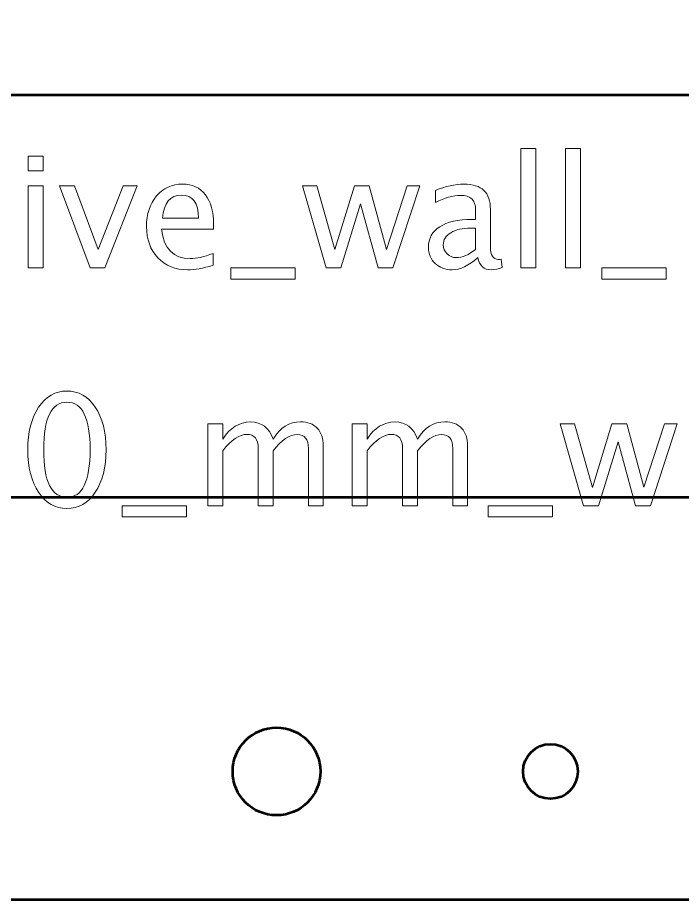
# Model space of a CAD drawing. Header units: centimetres. Extents: x -144 to 123, y -121 to 149.
# Drawn here: x -107.918 to -104.277, y -62.2 to -57.375 of the extents above; entities that cross this region are included whole.
import ezdxf

# ---------------------------------------------------------------- set-up
doc = ezdxf.new("R2010")
doc.units = ezdxf.units.CM
doc.header["$MEASUREMENT"] = 0
doc.layers.add('Layer 1', color=7, linetype='Continuous')

msp = doc.modelspace()

# ---------------------------------------------------------------- linework, layer by layer
at = {"layer": 'Layer 1', "color": 4, "lineweight": 53}
msp.add_lwpolyline([(-130.5, -59.99997), (-79.5, -59.99997), (-79.5, 15.00001), (-130.5, 15.00001), (-130.5, -59.99997)], close=True, dxfattribs=at)
at = {"layer": 'Layer 1', "lineweight": 53}
for centre, major_axis in [((-106.5, -61.5), (0, 0.24)), ((-105, -61.5), (0, 0.15))]:
    msp.add_ellipse(centre, major_axis=major_axis, ratio=1, dxfattribs=at)
msp.add_open_spline([(-131.95, -61.7), (-131.95, -61.7), (-131.95, -58.3), (-131.95, -58.3), (-131.95, -58.3), (-131.95, -58.02386), (-131.72614, -57.8), (-131.45, -57.8), (-131.45, -57.8), (-131.45, -57.8), (-78.55, -57.8), (-78.55, -57.8), (-78.55, -57.8), (-78.27386, -57.8), (-78.05, -58.02386), (-78.05, -58.3), (-78.05, -58.3), (-78.05, -58.3), (-78.05, -61.7), (-78.05, -61.7), (-78.05, -61.7), (-78.05, -61.97614), (-78.27386, -62.2), (-78.55, -62.2), (-78.55, -62.2), (-78.55, -62.2), (-131.45, -62.2), (-131.45, -62.2), (-131.45, -62.2), (-131.72614, -62.2), (-131.95, -61.97614), (-131.95, -61.7)], degree=3, knots=[0, 0, 0, 0, 0.1111111, 0.1111111, 0.1111111, 0.1111111, 0.2222222, 0.2222222, 0.2222222, 0.2222222, 0.3333333, 0.3333333, 0.3333333, 0.3333333, 0.4444444, 0.4444444, 0.4444444, 0.4444444, 0.5555556, 0.5555556, 0.5555556, 0.5555556, 0.6666667, 0.6666667, 0.6666667, 0.6666667, 0.7777778, 0.7777778, 0.7777778, 0.7777778, 1, 1, 1, 1], dxfattribs=at)
at = {"layer": 'Layer 1', "color": 5, "lineweight": 9}
for points, knots in [([(-105.16158, -58.74469), (-105.16158, -58.74469), (-105.16158, -58.09191), (-105.16158, -58.09191), (-105.16158, -58.09191), (-105.16158, -58.09191), (-105.0803, -58.09191), (-105.0803, -58.09191), (-105.0803, -58.09191), (-105.0803, -58.09191), (-105.0803, -58.74469), (-105.0803, -58.74469), (-105.0803, -58.74469), (-105.0803, -58.74469), (-105.16158, -58.74469), (-105.16158, -58.74469)], [0, 0, 0, 0, 0.2, 0.2, 0.2, 0.2, 0.4, 0.4, 0.4, 0.4, 0.6, 0.6, 0.6, 0.6, 1, 1, 1, 1]), ([(-104.91689, -58.74469), (-104.91689, -58.74469), (-104.91689, -58.09191), (-104.91689, -58.09191), (-104.91689, -58.09191), (-104.91689, -58.09191), (-104.83561, -58.09191), (-104.83561, -58.09191), (-104.83561, -58.09191), (-104.83561, -58.09191), (-104.83561, -58.74469), (-104.83561, -58.74469), (-104.83561, -58.74469), (-104.83561, -58.74469), (-104.91689, -58.74469), (-104.91689, -58.74469)], [0, 0, 0, 0, 0.2, 0.2, 0.2, 0.2, 0.4, 0.4, 0.4, 0.4, 0.6, 0.6, 0.6, 0.6, 1, 1, 1, 1]), ([(-107.85936, -58.21383), (-107.85936, -58.21383), (-107.85936, -58.13255), (-107.85936, -58.13255), (-107.85936, -58.13255), (-107.85936, -58.13255), (-107.77808, -58.13255), (-107.77808, -58.13255), (-107.77808, -58.13255), (-107.77808, -58.13255), (-107.77808, -58.21383), (-107.77808, -58.21383), (-107.77808, -58.21383), (-107.77808, -58.21383), (-107.85936, -58.21383), (-107.85936, -58.21383)], [0, 0, 0, 0, 0.2, 0.2, 0.2, 0.2, 0.4, 0.4, 0.4, 0.4, 0.6, 0.6, 0.6, 0.6, 1, 1, 1, 1]), ([(-106.84717, -58.7303), (-106.90178, -58.74667), (-106.94848, -58.75485), (-106.98743, -58.75485), (-106.98743, -58.75485), (-107.05389, -58.75485), (-107.10794, -58.73284), (-107.14957, -58.68895), (-107.14957, -58.68895), (-107.1912, -58.64507), (-107.21208, -58.5882), (-107.21208, -58.51821), (-107.21208, -58.51821), (-107.21208, -58.45033), (-107.19374, -58.39459), (-107.15691, -58.35099), (-107.15691, -58.35099), (-107.12008, -58.30753), (-107.07294, -58.28579), (-107.01551, -58.28579), (-107.01551, -58.28579), (-106.96118, -58.28579), (-106.91913, -58.30513), (-106.8895, -58.34379), (-106.8895, -58.34379), (-106.85987, -58.38246), (-106.84505, -58.43721), (-106.84505, -58.50819), (-106.84505, -58.50819), (-106.84505, -58.50819), (-106.84547, -58.53302), (-106.84547, -58.53302), (-106.84547, -58.53302), (-106.84547, -58.53302), (-107.12911, -58.53302), (-107.12911, -58.53302), (-107.12911, -58.53302), (-107.11725, -58.64027), (-107.0649, -58.69389), (-106.97219, -58.69389), (-106.97219, -58.69389), (-106.93818, -58.69389), (-106.89655, -58.68429), (-106.84717, -58.6651), (-106.84717, -58.6651), (-106.84717, -58.6651), (-106.84717, -58.7303), (-106.84717, -58.7303)], [0, 0, 0, 0, 0.0769231, 0.0769231, 0.0769231, 0.0769231, 0.1538462, 0.1538462, 0.1538462, 0.1538462, 0.2307692, 0.2307692, 0.2307692, 0.2307692, 0.3076923, 0.3076923, 0.3076923, 0.3076923, 0.3846154, 0.3846154, 0.3846154, 0.3846154, 0.4615385, 0.4615385, 0.4615385, 0.4615385, 0.5384615, 0.5384615, 0.5384615, 0.5384615, 0.6153846, 0.6153846, 0.6153846, 0.6153846, 0.6923077, 0.6923077, 0.6923077, 0.6923077, 0.7692308, 0.7692308, 0.7692308, 0.7692308, 0.8461538, 0.8461538, 0.8461538, 0.8461538, 1, 1, 1, 1]), ([(-107.85936, -58.74469), (-107.85936, -58.74469), (-107.85936, -58.29595), (-107.85936, -58.29595), (-107.85936, -58.29595), (-107.85936, -58.29595), (-107.77808, -58.29595), (-107.77808, -58.29595), (-107.77808, -58.29595), (-107.77808, -58.29595), (-107.77808, -58.74469), (-107.77808, -58.74469), (-107.77808, -58.74469), (-107.77808, -58.74469), (-107.85936, -58.74469), (-107.85936, -58.74469)], [0, 0, 0, 0, 0.2, 0.2, 0.2, 0.2, 0.4, 0.4, 0.4, 0.4, 0.6, 0.6, 0.6, 0.6, 1, 1, 1, 1]), ([(-107.52125, -58.74469), (-107.52125, -58.74469), (-107.68833, -58.29595), (-107.68833, -58.29595), (-107.68833, -58.29595), (-107.68833, -58.29595), (-107.60705, -58.29595), (-107.60705, -58.29595), (-107.60705, -58.29595), (-107.60705, -58.29595), (-107.4768, -58.64464), (-107.4768, -58.64464), (-107.4768, -58.64464), (-107.4768, -58.64464), (-107.33894, -58.29595), (-107.33894, -58.29595), (-107.33894, -58.29595), (-107.33894, -58.29595), (-107.26245, -58.29595), (-107.26245, -58.29595), (-107.26245, -58.29595), (-107.26245, -58.29595), (-107.43983, -58.74469), (-107.43983, -58.74469), (-107.43983, -58.74469), (-107.43983, -58.74469), (-107.52125, -58.74469), (-107.52125, -58.74469)], [0, 0, 0, 0, 0.125, 0.125, 0.125, 0.125, 0.25, 0.25, 0.25, 0.25, 0.375, 0.375, 0.375, 0.375, 0.5, 0.5, 0.5, 0.5, 0.625, 0.625, 0.625, 0.625, 0.75, 0.75, 0.75, 0.75, 1, 1, 1, 1]), ([(-106.22895, -58.74469), (-106.22895, -58.74469), (-106.35764, -58.29595), (-106.35764, -58.29595), (-106.35764, -58.29595), (-106.35764, -58.29595), (-106.27834, -58.29595), (-106.27834, -58.29595), (-106.27834, -58.29595), (-106.27834, -58.29595), (-106.1797, -58.64436), (-106.1797, -58.64436), (-106.1797, -58.64436), (-106.1797, -58.64436), (-106.0733, -58.29595), (-106.0733, -58.29595), (-106.0733, -58.29595), (-106.0733, -58.29595), (-105.99202, -58.29595), (-105.99202, -58.29595), (-105.99202, -58.29595), (-105.99202, -58.29595), (-105.89846, -58.6438), (-105.89846, -58.6438), (-105.89846, -58.6438), (-105.89846, -58.6438), (-105.78529, -58.29595), (-105.78529, -58.29595), (-105.78529, -58.29595), (-105.78529, -58.29595), (-105.71586, -58.29595), (-105.71586, -58.29595), (-105.71586, -58.29595), (-105.71586, -58.29595), (-105.86234, -58.74469), (-105.86234, -58.74469), (-105.86234, -58.74469), (-105.86234, -58.74469), (-105.94362, -58.74469), (-105.94362, -58.74469), (-105.94362, -58.74469), (-105.94362, -58.74469), (-106.03986, -58.39473), (-106.03986, -58.39473), (-106.03986, -58.39473), (-106.03986, -58.39473), (-106.14767, -58.74469), (-106.14767, -58.74469), (-106.14767, -58.74469), (-106.14767, -58.74469), (-106.22895, -58.74469), (-106.22895, -58.74469)], [0, 0, 0, 0, 0.0714286, 0.0714286, 0.0714286, 0.0714286, 0.1428571, 0.1428571, 0.1428571, 0.1428571, 0.2142857, 0.2142857, 0.2142857, 0.2142857, 0.2857143, 0.2857143, 0.2857143, 0.2857143, 0.3571429, 0.3571429, 0.3571429, 0.3571429, 0.4285714, 0.4285714, 0.4285714, 0.4285714, 0.5, 0.5, 0.5, 0.5, 0.5714286, 0.5714286, 0.5714286, 0.5714286, 0.6428571, 0.6428571, 0.6428571, 0.6428571, 0.7142857, 0.7142857, 0.7142857, 0.7142857, 0.7857143, 0.7857143, 0.7857143, 0.7857143, 0.8571429, 0.8571429, 0.8571429, 0.8571429, 1, 1, 1, 1]), ([(-105.3978, -58.68754), (-105.44662, -58.73241), (-105.49361, -58.75485), (-105.53877, -58.75485), (-105.53877, -58.75485), (-105.57588, -58.75485), (-105.60678, -58.74328), (-105.6312, -58.72), (-105.6312, -58.72), (-105.65575, -58.69671), (-105.66803, -58.66736), (-105.66803, -58.63194), (-105.66803, -58.63194), (-105.66803, -58.58298), (-105.64742, -58.5453), (-105.60622, -58.51905), (-105.60622, -58.51905), (-105.56501, -58.49281), (-105.50589, -58.47968), (-105.42884, -58.47968), (-105.42884, -58.47968), (-105.42884, -58.47968), (-105.40979, -58.47968), (-105.40979, -58.47968), (-105.40979, -58.47968), (-105.40979, -58.47968), (-105.40979, -58.42564), (-105.40979, -58.42564), (-105.40979, -58.42564), (-105.40979, -58.37357), (-105.43689, -58.3476), (-105.49121, -58.3476), (-105.49121, -58.3476), (-105.53326, -58.3476), (-105.57927, -58.36087), (-105.62908, -58.3874), (-105.62908, -58.3874), (-105.62908, -58.3874), (-105.62908, -58.32051), (-105.62908, -58.32051), (-105.62908, -58.32051), (-105.57433, -58.29793), (-105.52268, -58.28664), (-105.47428, -58.28664), (-105.47428, -58.28664), (-105.42447, -58.28664), (-105.38764, -58.29793), (-105.36407, -58.32065), (-105.36407, -58.32065), (-105.34037, -58.34337), (-105.32851, -58.37836), (-105.32851, -58.42564), (-105.32851, -58.42564), (-105.32851, -58.42564), (-105.32851, -58.62841), (-105.32851, -58.62841), (-105.32851, -58.62841), (-105.32851, -58.67484), (-105.31426, -58.69812), (-105.28561, -58.69812), (-105.28561, -58.69812), (-105.28209, -58.69812), (-105.27686, -58.69756), (-105.26995, -58.69643), (-105.26995, -58.69643), (-105.26995, -58.69643), (-105.26416, -58.74159), (-105.26416, -58.74159), (-105.26416, -58.74159), (-105.28265, -58.75048), (-105.30297, -58.75485), (-105.32527, -58.75485), (-105.32527, -58.75485), (-105.36323, -58.75485), (-105.38736, -58.73241), (-105.3978, -58.68754)], [0, 0, 0, 0, 0.05, 0.05, 0.05, 0.05, 0.1, 0.1, 0.1, 0.1, 0.15, 0.15, 0.15, 0.15, 0.2, 0.2, 0.2, 0.2, 0.25, 0.25, 0.25, 0.25, 0.3, 0.3, 0.3, 0.3, 0.35, 0.35, 0.35, 0.35, 0.4, 0.4, 0.4, 0.4, 0.45, 0.45, 0.45, 0.45, 0.5, 0.5, 0.5, 0.5, 0.55, 0.55, 0.55, 0.55, 0.6, 0.6, 0.6, 0.6, 0.65, 0.65, 0.65, 0.65, 0.7, 0.7, 0.7, 0.7, 0.75, 0.75, 0.75, 0.75, 0.8, 0.8, 0.8, 0.8, 0.85, 0.85, 0.85, 0.85, 0.9, 0.9, 0.9, 0.9, 1, 1, 1, 1]), ([(-107.12487, -58.47206), (-107.12487, -58.47206), (-106.92675, -58.47206), (-106.92675, -58.47206), (-106.92675, -58.47206), (-106.92675, -58.38852), (-106.95794, -58.34676), (-107.02017, -58.34676), (-107.02017, -58.34676), (-107.08282, -58.34676), (-107.11768, -58.38852), (-107.12487, -58.47206)], [0, 0, 0, 0, 0.25, 0.25, 0.25, 0.25, 0.5, 0.5, 0.5, 0.5, 1, 1, 1, 1]), ([(-105.40979, -58.64323), (-105.40979, -58.64323), (-105.40979, -58.52794), (-105.40979, -58.52794), (-105.40979, -58.52794), (-105.40979, -58.52794), (-105.4359, -58.5271), (-105.4359, -58.5271), (-105.4359, -58.5271), (-105.48105, -58.5271), (-105.51746, -58.53542), (-105.54526, -58.55207), (-105.54526, -58.55207), (-105.57292, -58.56886), (-105.58675, -58.59102), (-105.58675, -58.61868), (-105.58675, -58.61868), (-105.58675, -58.63801), (-105.57983, -58.65438), (-105.56614, -58.66778), (-105.56614, -58.66778), (-105.55231, -58.68119), (-105.53552, -58.68796), (-105.51563, -58.68796), (-105.51563, -58.68796), (-105.48176, -58.68796), (-105.44648, -58.67301), (-105.40979, -58.64323)], [0, 0, 0, 0, 0.125, 0.125, 0.125, 0.125, 0.25, 0.25, 0.25, 0.25, 0.375, 0.375, 0.375, 0.375, 0.5, 0.5, 0.5, 0.5, 0.625, 0.625, 0.625, 0.625, 0.75, 0.75, 0.75, 0.75, 1, 1, 1, 1]), ([(-106.7505, -58.80565), (-106.7505, -58.80565), (-106.7505, -58.74469), (-106.7505, -58.74469), (-106.7505, -58.74469), (-106.7505, -58.74469), (-106.39829, -58.74469), (-106.39829, -58.74469), (-106.39829, -58.74469), (-106.39829, -58.74469), (-106.39829, -58.80565), (-106.39829, -58.80565), (-106.39829, -58.80565), (-106.39829, -58.80565), (-106.7505, -58.80565), (-106.7505, -58.80565)], [0, 0, 0, 0, 0.2, 0.2, 0.2, 0.2, 0.4, 0.4, 0.4, 0.4, 0.6, 0.6, 0.6, 0.6, 1, 1, 1, 1]), ([(-104.71792, -58.80565), (-104.71792, -58.80565), (-104.71792, -58.74469), (-104.71792, -58.74469), (-104.71792, -58.74469), (-104.71792, -58.74469), (-104.36571, -58.74469), (-104.36571, -58.74469), (-104.36571, -58.74469), (-104.36571, -58.74469), (-104.36571, -58.80565), (-104.36571, -58.80565), (-104.36571, -58.80565), (-104.36571, -58.80565), (-104.71792, -58.80565), (-104.71792, -58.80565)], [0, 0, 0, 0, 0.2, 0.2, 0.2, 0.2, 0.4, 0.4, 0.4, 0.4, 0.6, 0.6, 0.6, 0.6, 1, 1, 1, 1]), ([(-107.6479, -60.06097), (-107.71211, -60.06097), (-107.7639, -60.03148), (-107.80313, -59.97263), (-107.80313, -59.97263), (-107.8425, -59.91379), (-107.86211, -59.83618), (-107.86211, -59.73966), (-107.86211, -59.73966), (-107.86211, -59.64314), (-107.8425, -59.56553), (-107.80313, -59.50668), (-107.80313, -59.50668), (-107.7639, -59.44784), (-107.71211, -59.41835), (-107.6479, -59.41835), (-107.6479, -59.41835), (-107.58341, -59.41835), (-107.53163, -59.4477), (-107.4924, -59.5064), (-107.4924, -59.5064), (-107.45331, -59.5651), (-107.43369, -59.64286), (-107.43369, -59.73966), (-107.43369, -59.73966), (-107.43369, -59.83618), (-107.45331, -59.91379), (-107.4924, -59.97263), (-107.4924, -59.97263), (-107.53163, -60.03148), (-107.58341, -60.06097), (-107.6479, -60.06097)], [0, 0, 0, 0, 0.1111111, 0.1111111, 0.1111111, 0.1111111, 0.2222222, 0.2222222, 0.2222222, 0.2222222, 0.3333333, 0.3333333, 0.3333333, 0.3333333, 0.4444444, 0.4444444, 0.4444444, 0.4444444, 0.5555556, 0.5555556, 0.5555556, 0.5555556, 0.6666667, 0.6666667, 0.6666667, 0.6666667, 0.7777778, 0.7777778, 0.7777778, 0.7777778, 1, 1, 1, 1]), ([(-107.64804, -60.00001), (-107.56324, -60.00001), (-107.5209, -59.91323), (-107.5209, -59.73966), (-107.5209, -59.73966), (-107.5209, -59.56609), (-107.56324, -59.47931), (-107.64804, -59.47931), (-107.64804, -59.47931), (-107.73257, -59.47931), (-107.7749, -59.56609), (-107.7749, -59.73966), (-107.7749, -59.73966), (-107.7749, -59.91323), (-107.73257, -60.00001), (-107.64804, -60.00001)], [0, 0, 0, 0, 0.2, 0.2, 0.2, 0.2, 0.4, 0.4, 0.4, 0.4, 0.6, 0.6, 0.6, 0.6, 1, 1, 1, 1]), ([(-106.87545, -60.04573), (-106.87545, -60.04573), (-106.87545, -59.59699), (-106.87545, -59.59699), (-106.87545, -59.59699), (-106.87545, -59.59699), (-106.79417, -59.59699), (-106.79417, -59.59699), (-106.79417, -59.59699), (-106.79417, -59.59699), (-106.79417, -59.6818), (-106.79417, -59.6818), (-106.79417, -59.6818), (-106.75452, -59.61901), (-106.70372, -59.58768), (-106.64149, -59.58768), (-106.64149, -59.58768), (-106.58151, -59.58768), (-106.54073, -59.61901), (-106.519, -59.6818), (-106.519, -59.6818), (-106.48048, -59.61844), (-106.43024, -59.58683), (-106.36858, -59.58683), (-106.36858, -59.58683), (-106.32921, -59.58683), (-106.29859, -59.59841), (-106.27671, -59.62169), (-106.27671, -59.62169), (-106.25484, -59.64497), (-106.24383, -59.67757), (-106.24383, -59.71948), (-106.24383, -59.71948), (-106.24383, -59.71948), (-106.24383, -60.04573), (-106.24383, -60.04573), (-106.24383, -60.04573), (-106.24383, -60.04573), (-106.32511, -60.04573), (-106.32511, -60.04573), (-106.32511, -60.04573), (-106.32511, -60.04573), (-106.32511, -59.73289), (-106.32511, -59.73289), (-106.32511, -59.73289), (-106.32511, -59.6818), (-106.34543, -59.65626), (-106.38607, -59.65626), (-106.38607, -59.65626), (-106.42827, -59.65626), (-106.47258, -59.68604), (-106.519, -59.74573), (-106.519, -59.74573), (-106.519, -59.74573), (-106.519, -60.04573), (-106.519, -60.04573), (-106.519, -60.04573), (-106.519, -60.04573), (-106.60028, -60.04573), (-106.60028, -60.04573), (-106.60028, -60.04573), (-106.60028, -60.04573), (-106.60028, -59.7326), (-106.60028, -59.7326), (-106.60028, -59.7326), (-106.60028, -59.6811), (-106.62088, -59.65542), (-106.66223, -59.65542), (-106.66223, -59.65542), (-106.70329, -59.65542), (-106.74732, -59.68533), (-106.79417, -59.7453), (-106.79417, -59.7453), (-106.79417, -59.7453), (-106.79417, -60.04573), (-106.79417, -60.04573), (-106.79417, -60.04573), (-106.79417, -60.04573), (-106.87545, -60.04573), (-106.87545, -60.04573)], [0, 0, 0, 0, 0.047619, 0.047619, 0.047619, 0.047619, 0.0952381, 0.0952381, 0.0952381, 0.0952381, 0.1428571, 0.1428571, 0.1428571, 0.1428571, 0.1904762, 0.1904762, 0.1904762, 0.1904762, 0.2380952, 0.2380952, 0.2380952, 0.2380952, 0.2857143, 0.2857143, 0.2857143, 0.2857143, 0.3333333, 0.3333333, 0.3333333, 0.3333333, 0.3809524, 0.3809524, 0.3809524, 0.3809524, 0.4285714, 0.4285714, 0.4285714, 0.4285714, 0.4761905, 0.4761905, 0.4761905, 0.4761905, 0.5238095, 0.5238095, 0.5238095, 0.5238095, 0.5714286, 0.5714286, 0.5714286, 0.5714286, 0.6190476, 0.6190476, 0.6190476, 0.6190476, 0.6666667, 0.6666667, 0.6666667, 0.6666667, 0.7142857, 0.7142857, 0.7142857, 0.7142857, 0.7619048, 0.7619048, 0.7619048, 0.7619048, 0.8095238, 0.8095238, 0.8095238, 0.8095238, 0.8571429, 0.8571429, 0.8571429, 0.8571429, 0.9047619, 0.9047619, 0.9047619, 0.9047619, 1, 1, 1, 1]), ([(-106.08494, -60.04573), (-106.08494, -60.04573), (-106.08494, -59.59699), (-106.08494, -59.59699), (-106.08494, -59.59699), (-106.08494, -59.59699), (-106.00366, -59.59699), (-106.00366, -59.59699), (-106.00366, -59.59699), (-106.00366, -59.59699), (-106.00366, -59.6818), (-106.00366, -59.6818), (-106.00366, -59.6818), (-105.96401, -59.61901), (-105.91321, -59.58768), (-105.85098, -59.58768), (-105.85098, -59.58768), (-105.791, -59.58768), (-105.75022, -59.61901), (-105.72849, -59.6818), (-105.72849, -59.6818), (-105.68997, -59.61844), (-105.63973, -59.58683), (-105.57807, -59.58683), (-105.57807, -59.58683), (-105.5387, -59.58683), (-105.50808, -59.59841), (-105.4862, -59.62169), (-105.4862, -59.62169), (-105.46433, -59.64497), (-105.45332, -59.67757), (-105.45332, -59.71948), (-105.45332, -59.71948), (-105.45332, -59.71948), (-105.45332, -60.04573), (-105.45332, -60.04573), (-105.45332, -60.04573), (-105.45332, -60.04573), (-105.5346, -60.04573), (-105.5346, -60.04573), (-105.5346, -60.04573), (-105.5346, -60.04573), (-105.5346, -59.73289), (-105.5346, -59.73289), (-105.5346, -59.73289), (-105.5346, -59.6818), (-105.55492, -59.65626), (-105.59556, -59.65626), (-105.59556, -59.65626), (-105.63776, -59.65626), (-105.68207, -59.68604), (-105.72849, -59.74573), (-105.72849, -59.74573), (-105.72849, -59.74573), (-105.72849, -60.04573), (-105.72849, -60.04573), (-105.72849, -60.04573), (-105.72849, -60.04573), (-105.80977, -60.04573), (-105.80977, -60.04573), (-105.80977, -60.04573), (-105.80977, -60.04573), (-105.80977, -59.7326), (-105.80977, -59.7326), (-105.80977, -59.7326), (-105.80977, -59.6811), (-105.83037, -59.65542), (-105.87172, -59.65542), (-105.87172, -59.65542), (-105.91278, -59.65542), (-105.95681, -59.68533), (-106.00366, -59.7453), (-106.00366, -59.7453), (-106.00366, -59.7453), (-106.00366, -60.04573), (-106.00366, -60.04573), (-106.00366, -60.04573), (-106.00366, -60.04573), (-106.08494, -60.04573), (-106.08494, -60.04573)], [0, 0, 0, 0, 0.047619, 0.047619, 0.047619, 0.047619, 0.0952381, 0.0952381, 0.0952381, 0.0952381, 0.1428571, 0.1428571, 0.1428571, 0.1428571, 0.1904762, 0.1904762, 0.1904762, 0.1904762, 0.2380952, 0.2380952, 0.2380952, 0.2380952, 0.2857143, 0.2857143, 0.2857143, 0.2857143, 0.3333333, 0.3333333, 0.3333333, 0.3333333, 0.3809524, 0.3809524, 0.3809524, 0.3809524, 0.4285714, 0.4285714, 0.4285714, 0.4285714, 0.4761905, 0.4761905, 0.4761905, 0.4761905, 0.5238095, 0.5238095, 0.5238095, 0.5238095, 0.5714286, 0.5714286, 0.5714286, 0.5714286, 0.6190476, 0.6190476, 0.6190476, 0.6190476, 0.6666667, 0.6666667, 0.6666667, 0.6666667, 0.7142857, 0.7142857, 0.7142857, 0.7142857, 0.7619048, 0.7619048, 0.7619048, 0.7619048, 0.8095238, 0.8095238, 0.8095238, 0.8095238, 0.8571429, 0.8571429, 0.8571429, 0.8571429, 0.9047619, 0.9047619, 0.9047619, 0.9047619, 1, 1, 1, 1]), ([(-104.8186, -60.04573), (-104.8186, -60.04573), (-104.94729, -59.59699), (-104.94729, -59.59699), (-104.94729, -59.59699), (-104.94729, -59.59699), (-104.86799, -59.59699), (-104.86799, -59.59699), (-104.86799, -59.59699), (-104.86799, -59.59699), (-104.76935, -59.9454), (-104.76935, -59.9454), (-104.76935, -59.9454), (-104.76935, -59.9454), (-104.66295, -59.59699), (-104.66295, -59.59699), (-104.66295, -59.59699), (-104.66295, -59.59699), (-104.58167, -59.59699), (-104.58167, -59.59699), (-104.58167, -59.59699), (-104.58167, -59.59699), (-104.48811, -59.94484), (-104.48811, -59.94484), (-104.48811, -59.94484), (-104.48811, -59.94484), (-104.37494, -59.59699), (-104.37494, -59.59699), (-104.37494, -59.59699), (-104.37494, -59.59699), (-104.30551, -59.59699), (-104.30551, -59.59699), (-104.30551, -59.59699), (-104.30551, -59.59699), (-104.45199, -60.04573), (-104.45199, -60.04573), (-104.45199, -60.04573), (-104.45199, -60.04573), (-104.53327, -60.04573), (-104.53327, -60.04573), (-104.53327, -60.04573), (-104.53327, -60.04573), (-104.62951, -59.69577), (-104.62951, -59.69577), (-104.62951, -59.69577), (-104.62951, -59.69577), (-104.73732, -60.04573), (-104.73732, -60.04573), (-104.73732, -60.04573), (-104.73732, -60.04573), (-104.8186, -60.04573), (-104.8186, -60.04573)], [0, 0, 0, 0, 0.0714286, 0.0714286, 0.0714286, 0.0714286, 0.1428571, 0.1428571, 0.1428571, 0.1428571, 0.2142857, 0.2142857, 0.2142857, 0.2142857, 0.2857143, 0.2857143, 0.2857143, 0.2857143, 0.3571429, 0.3571429, 0.3571429, 0.3571429, 0.4285714, 0.4285714, 0.4285714, 0.4285714, 0.5, 0.5, 0.5, 0.5, 0.5714286, 0.5714286, 0.5714286, 0.5714286, 0.6428571, 0.6428571, 0.6428571, 0.6428571, 0.7142857, 0.7142857, 0.7142857, 0.7142857, 0.7857143, 0.7857143, 0.7857143, 0.7857143, 0.8571429, 0.8571429, 0.8571429, 0.8571429, 1, 1, 1, 1]), ([(-107.34451, -60.10669), (-107.34451, -60.10669), (-107.34451, -60.04573), (-107.34451, -60.04573), (-107.34451, -60.04573), (-107.34451, -60.04573), (-106.9923, -60.04573), (-106.9923, -60.04573), (-106.9923, -60.04573), (-106.9923, -60.04573), (-106.9923, -60.10669), (-106.9923, -60.10669), (-106.9923, -60.10669), (-106.9923, -60.10669), (-107.34451, -60.10669), (-107.34451, -60.10669)], [0, 0, 0, 0, 0.2, 0.2, 0.2, 0.2, 0.4, 0.4, 0.4, 0.4, 0.6, 0.6, 0.6, 0.6, 1, 1, 1, 1]), ([(-105.34015, -60.10669), (-105.34015, -60.10669), (-105.34015, -60.04573), (-105.34015, -60.04573), (-105.34015, -60.04573), (-105.34015, -60.04573), (-104.98794, -60.04573), (-104.98794, -60.04573), (-104.98794, -60.04573), (-104.98794, -60.04573), (-104.98794, -60.10669), (-104.98794, -60.10669), (-104.98794, -60.10669), (-104.98794, -60.10669), (-105.34015, -60.10669), (-105.34015, -60.10669)], [0, 0, 0, 0, 0.2, 0.2, 0.2, 0.2, 0.4, 0.4, 0.4, 0.4, 0.6, 0.6, 0.6, 0.6, 1, 1, 1, 1])]:
    msp.add_open_spline(points, degree=3, knots=knots, dxfattribs=at)

doc.saveas('drawing.dxf')
